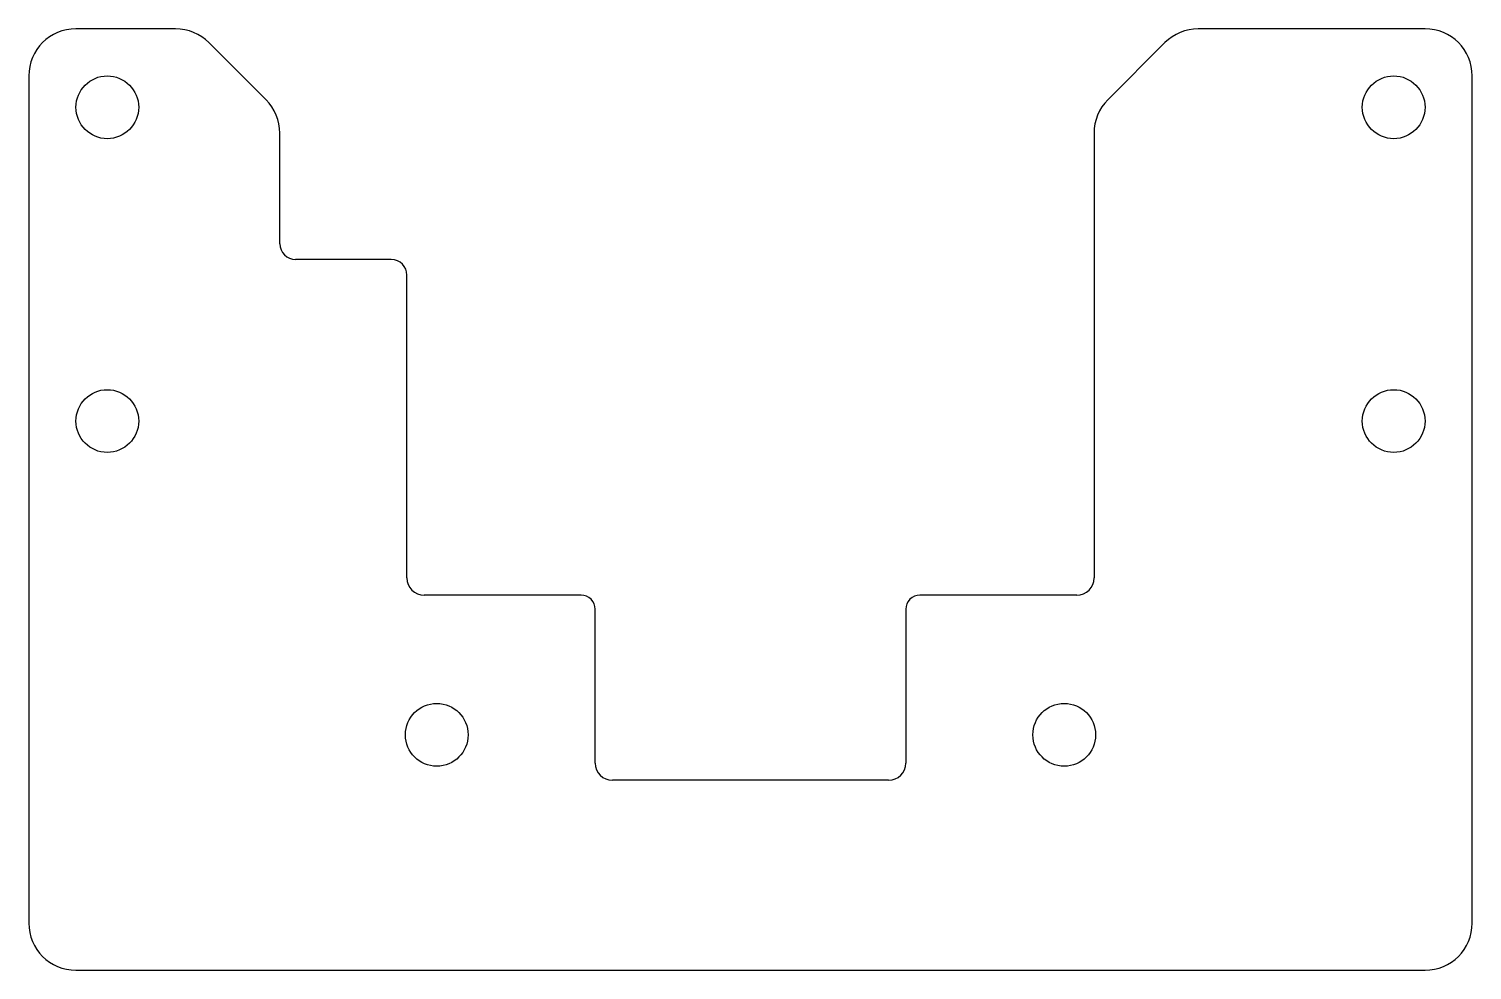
# Model space of a CAD drawing. Header units: millimetres. Extents: x -52.1 to 39.9, y -27.1 to 32.9.
import ezdxf

# ---------------------------------------------------------------- set-up
doc = ezdxf.new("R2010")
doc.units = ezdxf.units.MM

msp = doc.modelspace()

# ---------------------------------------------------------------- linework, layer by layer
at = {"color": 7, "linetype": 'Continuous', "lineweight": 25}
for p, q in [((-42.772, 32.873), (-49.129, 32.873)), ((36.871, 32.873), (22.414, 32.873)), ((-37.008, 28.351), (-40.65, 31.994)), ((20.292, 31.994), (16.65, 28.351)), ((-52.129, 29.873), (-52.129, -24.127)), ((39.871, -24.127), (39.871, 29.873)), ((-36.129, 19.173), (-36.129, 26.23)), ((15.771, 26.23), (15.771, -2.127)), ((-29.029, 18.173), (-35.129, 18.173)), ((-28.029, -2.127), (-28.029, 17.173)), ((-16.929, -3.227), (-26.929, -3.227)), ((14.671, -3.227), (4.671, -3.227)), ((-16.029, -13.927), (-16.029, -4.127)), ((3.771, -4.127), (3.771, -13.927)), ((2.671, -15.027), (-14.929, -15.027)), ((-49.129, -27.127), (36.871, -27.127))]:
    msp.add_line(p, q, dxfattribs=at)
for centre in [(-47.129, 27.873), (34.871, 27.873), (-47.129, 7.873), (34.871, 7.873), (-26.129, -12.127), (13.871, -12.127)]:
    msp.add_circle(centre, 2, dxfattribs=at)
for centre, radius, start, end in [((-49.129, 29.873), 3, 90, 180), ((-42.772, 29.873), 3, 45, 90), ((22.414, 29.873), 3, 90, 135), ((36.871, 29.873), 3, 0, 90), ((-39.129, 26.23), 3, 0, 45), ((18.771, 26.23), 3, 135, 180), ((-35.129, 19.173), 1, 180, 270), ((-29.029, 17.173), 1, 0, 90), ((-26.929, -2.127), 1.1, 180, 270), ((14.671, -2.127), 1.1, 270, 0), ((-16.929, -4.127), 0.9, 0, 90), ((4.671, -4.127), 0.9, 90, 180), ((-14.929, -13.927), 1.1, 180, 270), ((2.671, -13.927), 1.1, 270, 0), ((-49.129, -24.127), 3, 180, 270), ((36.871, -24.127), 3, 270, 0)]:
    msp.add_arc(centre, radius, start, end, dxfattribs=at)

doc.saveas('drawing.dxf')
